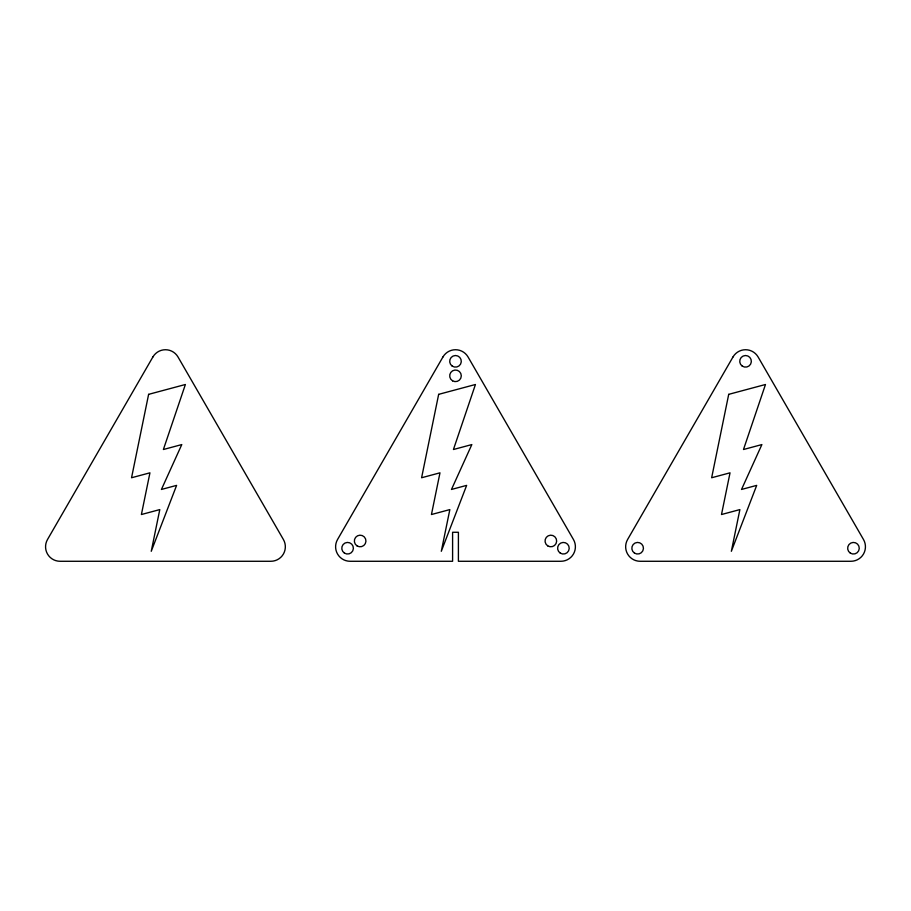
<?xml version="1.0" encoding="UTF-8"?>
<svg xmlns="http://www.w3.org/2000/svg" width="911" height="911" viewBox="0 0 911 911"><rect width="100%" height="100%" fill="white"/><g stroke="black" fill="none" stroke-linecap="round" stroke-linejoin="round"><path stroke-width="1.37" d="M148.618 394.349L131.548 477.751L149.939 472.82L141.399 514.521L159.789 509.591L151.249 551.292L176.609 485.381L161.429 489.446L181.779 444.579L163.388 449.51L185.388 384.499L148.618 394.349M438.658 394.349L421.599 477.751L439.979 472.82L431.45 514.521L449.84 509.591L441.3 551.292L466.648 485.381L451.48 489.446L471.83 444.579L453.439 449.51L475.44 384.499L438.658 394.349M728.709 394.349L711.65 477.751L730.03 472.82L721.501 514.521L739.88 509.591L731.351 551.292L756.699 485.381L741.531 489.446L761.881 444.579L743.49 449.51L765.479 384.499L728.709 394.349M152.889 356.975L47.497 539.528A14.508 14.508 0 0 0 60.058 561.278L270.852 561.278A14.508 14.508 0 0 0 283.412 539.528L178.009 356.975A14.508 14.508 0 0 0 152.889 356.975M442.94 356.975L337.537 539.528A14.508 14.508 0 0 0 350.097 561.278L452.596 561.278L452.596 532.275L458.404 532.275L458.404 561.278L560.903 561.278A14.508 14.508 0 0 0 573.463 539.528L468.06 356.975A14.508 14.508 0 0 0 442.94 356.975M732.991 356.975L627.588 539.528A14.508 14.508 0 0 0 640.148 561.278L850.942 561.278A14.508 14.508 0 0 0 863.503 539.528L758.111 356.975A14.508 14.508 0 0 0 732.991 356.975M850.327 553.114A5.796 5.796 0 0 0 859.255 548.502A5.796 5.796 0 0 0 850.794 543.081A5.796 5.796 0 0 0 850.327 553.114M634.466 553.079A5.796 5.796 0 0 0 643.428 548.547A5.796 5.796 0 0 0 635.024 543.047A5.796 5.796 0 0 0 634.466 553.079M742.203 366.063A5.796 5.796 0 0 0 751.324 361.838A5.796 5.796 0 0 0 743.114 356.053A5.796 5.796 0 0 0 742.203 366.063M547.716 545.86A5.796 5.796 0 0 0 556.644 541.248A5.796 5.796 0 0 0 548.183 535.827A5.796 5.796 0 0 0 547.716 545.86M356.975 545.837A5.796 5.796 0 0 0 365.937 541.293A5.796 5.796 0 0 0 357.533 535.805A5.796 5.796 0 0 0 356.975 545.837M452.596 380.844A5.796 5.796 0 0 0 461.296 375.822A5.796 5.796 0 0 0 452.596 370.8A5.796 5.796 0 0 0 452.596 380.844M560.276 553.114A5.796 5.796 0 0 0 569.204 548.502A5.796 5.796 0 0 0 560.743 543.081A5.796 5.796 0 0 0 560.276 553.114M344.415 553.079A5.796 5.796 0 0 0 353.377 548.547A5.796 5.796 0 0 0 344.973 543.047A5.796 5.796 0 0 0 344.415 553.079M452.163 366.063A5.796 5.796 0 0 0 461.273 361.838A5.796 5.796 0 0 0 453.063 356.053A5.796 5.796 0 0 0 452.163 366.063"/></g></svg>
